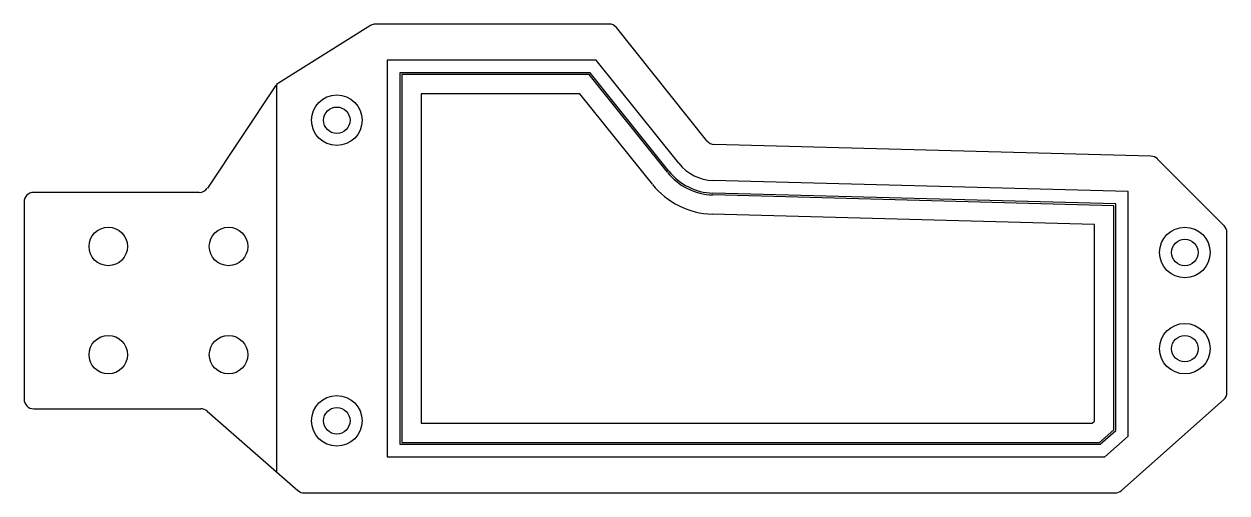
# Model space of a CAD drawing. Header units: millimetres. Extents: x 0 to 100, y -16 to 23.
import ezdxf

# ---------------------------------------------------------------- set-up
doc = ezdxf.new("R2010")
doc.units = ezdxf.units.MM
for name, color, linetype in [('contact_face', 7, 'CONTINUOUS'), ('cover', 7, 'CONTINUOUS'), ('outer', 7, 'CONTINUOUS'), ('PCB_candidate', 7, 'CONTINUOUS'), ('retainer_countersink', 1, 'CONTINUOUS'), ('retainer_holes', 1, 'CONTINUOUS'), ('retainer_opening', 7, 'CONTINUOUS'), ('retainer_outer', 7, 'CONTINUOUS'), ('root_holes', 1, 'CONTINUOUS')]:
    doc.layers.add(name, color=color, linetype=linetype)

msp = doc.modelspace()

# ---------------------------------------------------------------- linework, layer by layer
at = {"layer": 'contact_face'}
for p, q in [((31.4, 18.8), (31.4, -11.8)), ((46.98, 18.8), (31.4, 18.8)), ((53.49, 10.67), (46.98, 18.8)), ((90.6, 7.89), (57.26, 8.79)), ((90.6, -10.74), (90.6, 7.89)), ((89.4, -11.8), (90.6, -10.74)), ((31.4, -11.8), (89.4, -11.8))]:
    msp.add_line(p, q, dxfattribs=at)
msp.add_arc((57.39, 13.79), 5, -141.3402, -91.5482, dxfattribs=at)
at = {"layer": 'cover'}
for p, q in [((30.2, 20), (30.2, -13)), ((47.56, 20), (30.2, 20)), ((54.43, 11.42), (47.56, 20)), ((91.8, 9.06), (57.29, 9.99)), ((91.8, -11.28), (91.8, 9.06)), ((89.86, -13), (91.8, -11.28)), ((30.2, -13), (89.86, -13))]:
    msp.add_line(p, q, dxfattribs=at)
msp.add_arc((57.39, 13.79), 3.8, -141.3402, -91.5482, dxfattribs=at)
at = {"layer": 'outer'}
for p, q in [((48.62, 23), (29.23, 23)), ((28.81, 22.88), (21.15, 18.09)), ((56.77, 13.29), (49.24, 22.7)), ((20.9, 17.86), (15.24, 9.36)), ((93.68, 12.01), (57.37, 12.99)), ((99.77, 6.23), (94.23, 11.77)), ((14.57, 9), (0.8, 9)), ((0, 8.2), (0, -8.2)), ((100, -7.64), (100, 5.67)), ((0.8, -9), (14.7, -9)), ((91.23, -15.8), (99.73, -8.24)), ((15.23, -9.2), (22.77, -15.8)), ((23.3, -16), (90.7, -16))]:
    msp.add_line(p, q, dxfattribs=at)
for centre, start, end in [((29.23, 22.2), 90, 122.0054), ((48.62, 22.2), 38.6598, 90), ((21.57, 17.41), 122.0054, 146.3099), ((57.39, 13.79), 218.6598, 268.4518), ((93.66, 11.21), 45, 88.4518), ((0.8, 8.2), 90, 180), ((14.57, 9.8), -90, -33.6901), ((99.2, 5.67), 0, 45), ((99.2, -7.64), -48.3665, 0), ((0.8, -8.2), 180, 270), ((14.7, -9.8), 48.8141, 90), ((23.3, -15.2), 228.8141, 270), ((90.7, -15.2), -90, -48.3665)]:
    msp.add_arc(centre, 0.8, start, end, dxfattribs=at)
at = {"layer": 'PCB_candidate'}
for p, q in [((33, 17.2), (33, -10.2)), ((46.21, 17.2), (33, 17.2)), ((52.24, 9.67), (46.21, 17.2)), ((89, 6.33), (57.21, 7.19)), ((89, -10.02), (89, 6.33)), ((33, -10.2), (88.79, -10.2)), ((88.79, -10.2), (89, -10.02))]:
    msp.add_line(p, q, dxfattribs=at)
msp.add_arc((57.39, 13.79), 6.6, -141.3402, -91.5482, dxfattribs=at)
at = {"layer": 'retainer_countersink'}
for centre in [(26, 15), (96.5, 4), (96.5, -4), (26, -10)]:
    msp.add_circle(centre, 2.1, dxfattribs=at)
at = {"layer": 'retainer_holes'}
for centre in [(26, 15), (96.5, 4), (96.5, -4), (26, -10)]:
    msp.add_circle(centre, 1.1, dxfattribs=at)
at = {"layer": 'retainer_opening'}
for p, q in [((31.25, 18.95), (31.25, -11.95)), ((47.05, 18.95), (31.25, 18.95)), ((53.61, 10.76), (47.05, 18.95)), ((90.75, 8.04), (57.26, 8.94)), ((90.75, -10.8), (90.75, 8.04)), ((89.46, -11.95), (90.75, -10.8)), ((31.25, -11.95), (89.46, -11.95))]:
    msp.add_line(p, q, dxfattribs=at)
msp.add_arc((57.39, 13.79), 4.85, -141.3402, -91.5482, dxfattribs=at)
at = {"layer": 'retainer_outer'}
for p, q in [((48.62, 23), (29.23, 23)), ((28.81, 22.88), (21.15, 18.09)), ((56.77, 13.29), (49.24, 22.7)), ((21, 17.97), (21, -14.25)), ((93.68, 12.01), (57.37, 12.99)), ((99.77, 6.23), (94.23, 11.77)), ((100, -7.64), (100, 5.67)), ((91.23, -15.8), (99.73, -8.24)), ((21, -14.25), (22.77, -15.8)), ((23.3, -16), (90.7, -16))]:
    msp.add_line(p, q, dxfattribs=at)
for centre, start, end in [((29.23, 22.2), 90, 122.0054), ((48.62, 22.2), 38.6598, 90), ((21.57, 17.41), 122.0054, 135.4471), ((57.39, 13.79), 218.6598, 268.4518), ((93.66, 11.21), 45, 88.4518), ((99.2, 5.67), 0, 45), ((99.2, -7.64), -48.3665, 0), ((23.3, -15.2), 228.8141, 270), ((90.7, -15.2), -90, -48.3665)]:
    msp.add_arc(centre, 0.8, start, end, dxfattribs=at)
at = {"layer": 'root_holes'}
for centre in [(7, 4.5), (17, 4.5), (7, -4.5), (17, -4.5)]:
    msp.add_circle(centre, 1.6, dxfattribs=at)

doc.saveas('drawing.dxf')
